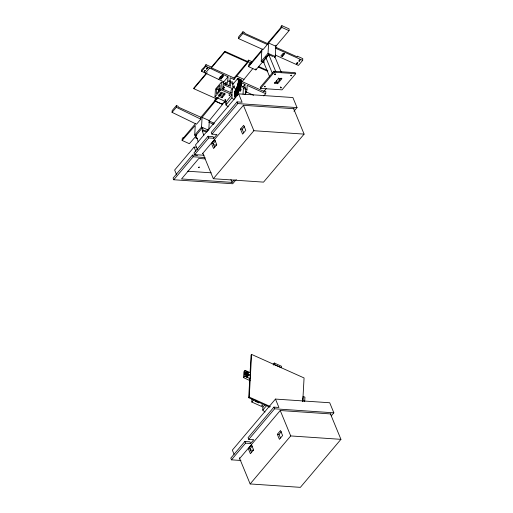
<?xml version="1.0" encoding="UTF-8"?>
<svg xmlns="http://www.w3.org/2000/svg" width="513" height="513" viewBox="0 0 513 513"><rect width="100%" height="100%" fill="white"/><g stroke="black" fill="none" stroke-linecap="round" stroke-linejoin="round"><path stroke-width="0.77" d="M207.374 129.686L207.496 131.245L202.859 130.013L202.667 127.577L202.026 128.333M234.467 92.411L237.359 93.712L239.969 88.807L236.897 87.242L238.507 82.664L241.399 83.965L239.789 88.544M238.417 81.644C237.538 78.88 241.533 82.311 241.514 83.119L238.417 81.644L238.237 82.067L239.686 82.721M172.067 112.353L172.163 110.59L176.434 105.537L178.242 106.351L178.203 107.082L200.891 117.259L200.788 119.17L196.517 124.223L172.067 112.353L176.337 107.3L176.434 105.537M196.184 135.894L189.355 143.691L182.115 140.447L182.211 138.683L183.282 137.42L183.237 138.157L195.594 123.53M216.428 98.829L193.837 88.698L193.876 87.96L206.258 73.308M196.165 135.804L194.716 135.156L195.254 125.448L182.115 140.447M223.674 83.215L223.751 81.843L201.628 71.32L201.718 69.704L204.245 67.254L205.989 64.644L211.414 67.081L211.375 67.819L234.063 77.995L233.979 79.464L230.19 77.764L229.965 81.881A4.207 1.398 -65.9 0 1 228.651 85.883M204.411 71.871L205.476 70.608L205.117 70.441L204.046 71.705L204.411 71.871L204.469 70.781M194.716 135.156L201.545 127.07L202.084 117.362L215.287 101.183L215.383 99.419L217.441 97.669M201.628 71.32L205.899 66.267L205.989 64.644M206.758 69.088L207.823 67.825L207.464 67.665L206.393 68.928L206.758 69.088L206.816 67.998M208.823 129.571L209.323 120.606L222.527 104.428L222.591 103.203M228.189 106.826L225.932 104.915L226.105 101.811L214.992 96.829L215.415 89.249L221.392 82.176L230.517 86.274L230.722 82.638A5.88 1.956 -65.9 0 0 229.523 80.797M225.701 100.676L222.533 104.28L215.293 101.035L215.383 99.419L214.319 100.683L214.274 101.414L200.891 117.259M216.717 89.082L216.46 93.719L219.667 89.929L219.923 85.293L216.717 89.082L219.974 90.544M218.442 91.436L218.525 89.89L219.897 88.268M219.564 78.399L221.013 79.047L221.09 77.578M220.622 76.437L219.686 77.546L221.135 78.194L222.571 75.943M214.992 96.829L220.968 89.756L221.392 82.176M222.065 97.739L225.265 93.95L221.392 92.205L218.192 96.002L222.065 97.739L222.148 96.264L224.893 93.013M211.375 67.934L224.79 52.057L224.829 51.319L248.151 61.778M226.483 84.908A4.207 1.398 -65.8 0 0 227.791 80.913L228.022 76.79L205.899 66.267M230.863 93.366L231.03 90.275L232.421 88.634L223.117 84.459L222.86 89.095L232.165 93.27L232.421 88.634M225.932 104.915L231.908 97.842L232.081 94.738L220.968 89.756M231.543 81.836A5.88 1.949 -65.8 0 1 232.889 83.613L232.69 87.242L235.396 88.46L234.858 98.169M238.564 38.59L238.667 36.821L242.931 31.768L244.746 32.582L244.701 33.319L267.388 43.49L267.337 44.522L263.066 49.575L238.564 38.59L242.835 33.537L242.931 31.768M243.04 94.289L243.367 88.313L245.541 89.281L245.252 94.514M244.823 87.845L245.009 84.408L241.219 82.708L252.781 68.614M244.996 94.539A4.207 1.398 -65.9 0 0 246.952 89.506L247.183 85.382L265.715 93.699L263.817 95.944M233.979 79.464L248.465 61.772L248.555 60.149L252.172 61.772M262.945 61.534L255.852 69.928L248.613 66.684L248.709 64.914L249.78 63.65L249.735 64.388L262.694 49.049M255.852 69.928L255.916 68.748M250.222 380.755L243.585 377.619L243.906 371.739L245.079 370.348L250.511 372.778L250.184 378.665L249.651 379.299M264.112 62.689L261.213 61.393L261.842 50.062M244.951 372.701L244.457 374.381L244.887 373.881L249.228 375.824L249.292 374.65L244.951 372.701L245.079 370.348M243.585 377.619L244.759 376.234L244.887 373.881M245.849 373.432L246.317 371.502L248.125 372.316L247.657 374.24L248.125 372.316M246.394 376.991L246.477 375.522L245.753 375.195M246.573 373.753L246.657 372.284L245.932 371.957L246.317 371.502M246.759 377.151L246.836 375.683L247.561 376.003L247.478 377.478L247.946 375.554L246.137 374.74L246.054 376.209L247.862 377.023M246.933 373.919L247.016 372.444L247.741 372.771M266.157 56.545L266.074 58.072L272.48 73.609M269.838 407.2L248.709 397.722L249.799 377.966M250.107 372.438L251.062 355.054L251.601 354.425L304.068 377.953L302.76 401.66M265.715 93.699L265.837 91.487L264.028 90.679L263.99 91.41L242.008 81.554M261.213 61.393L268.049 53.307L268.671 41.976M248.709 397.722L249.241 397.088L251.601 354.425M265.016 412.042L262.759 410.137L262.932 407.033L251.819 402.051L251.986 399.018M274.308 57.706L275.282 56.552L275.911 45.221M281.784 27.413L281.881 25.65L289.12 28.895L289.024 30.658L275.853 46.253L268.613 43.009L281.784 27.413L289.024 30.658M282.297 56.635L284.644 53.852L283.202 53.205L280.855 55.981L282.297 56.635L282.355 55.603L284.234 53.378M274.218 364.506L274.301 363.037L281.534 366.282L281.457 367.75L274.218 364.506L273.685 365.134M296.854 64.029L297.925 62.766L297.559 62.605L296.495 63.868L296.854 64.029L296.924 62.798M299.201 61.252L300.272 59.989L299.906 59.829L298.842 61.092L299.201 61.252L299.271 60.015M275.346 55.083L298.419 65.427L302.689 60.374L302.785 58.61L297.354 56.173L297.316 56.911L276.045 47.376M302.426 399.948L302.51 398.479M302.837 401.525L303.125 396.376L304.934 397.19L304.69 401.602M241.399 83.965L241.046 84.132L241.514 83.119M234.633 93.507C237.186 95.944 238.224 92.616 235.005 92.481M238.237 82.067C239.295 81.266 237.5 83.273 238.507 82.664M234.8 94.52C236.153 96.521 236.442 93.841 236.807 94.482M235.159 96.277L236.153 94.758L236.249 95.168M237.609 78.816L241.187 80.201L240.911 81.067L241.334 80.522L237.57 79.162L237.609 78.816L239.783 79.791M240.552 79.951L240.392 80.413M237.731 78.899C238.455 77.752 237.282 80.451 238.244 78.816L241.187 80.201M240.777 80.342L240.879 79.81L237.987 78.508M234.941 96.123L234.64 96.681M241.123 81.907L241.476 81.035L238.577 79.739L238.16 80.214L238.244 78.816M238.045 92.103L235.153 90.807L236.166 89.499L236.897 87.242M241.334 80.522L241.02 81.387M238.244 80.753L238.577 79.739M241.565 82.343C241.277 82.728 240.988 79.829 238.378 80.336M240.623 80.195L240.879 79.81M240.879 80.464L241.136 80.111M205.431 73.026L209.695 67.972M210.901 67.812L224.829 51.319M193.837 88.698L207.252 72.82M218.602 79.534L222.873 74.481M221.135 78.194L223.482 75.417M221.013 79.047L223.36 76.27L221.911 75.616M223.751 81.843L228.022 76.79M222.418 88.64L223.79 87.011M222.796 89.57L224.623 87.402L223.174 86.755M248.555 60.149L247.49 61.413L247.446 62.15L234.063 77.995M219.5 95.232L221.045 93.404M281.881 25.65L280.816 26.913L280.778 27.651L267.388 43.49M232.806 84.401L237.66 78.656M248.613 66.684L261.784 51.088M196.383 134.893L201.975 128.276M196.479 134.9L195.838 135.663L196.03 138.1L197.576 138.51M226.105 101.811L232.081 94.738M196.03 138.1L196.665 137.343L198.268 141.928M203.821 135.361L202.218 130.777L202.859 130.013M242.643 87.216L245.009 84.408M293.949 111.244L297.033 107.595L292.885 97.534L238.641 93.86L195.524 144.897L197.543 149.79M196.447 147.205L194.068 147.045L174.644 170.04L176.658 174.927M194.651 154.618L208.74 137.939L213.761 138.279L213.068 136.605L208.047 136.266L193.959 152.938L194.651 154.618L204.129 155.259M238.641 93.86L242.098 102.241L237.077 101.901L211.247 132.469L211.94 134.149L216.961 134.489L213.761 138.279M197.524 155.426L192.497 155.086L173.073 178.082L173.766 179.755L232.697 183.75L236.275 179.518M211.94 134.149L237.769 103.575L297.033 107.595M173.766 179.755L193.189 156.76L205.136 157.574M202.411 153.804L243.399 105.293L294.289 108.743M211.497 143.467L214.703 139.677L216.775 144.711L213.575 148.501L211.497 143.467L213.171 143.582L215.46 140.876M273.846 71.224L260.187 87.396L260.598 88.403L282.028 89.852L295.693 73.686L295.276 72.679L273.846 71.224L274.263 72.23L260.598 88.403M263.842 91.461L266.427 88.409M281.111 78.13L277.27 82.676L274.59 82.497M277.687 83.683L281.951 78.63L278.604 78.399L274.34 83.452L277.687 83.683L276.372 80.496M240.507 129.084L243.707 125.294L245.785 130.328L242.578 134.117L240.507 129.084L242.181 129.199L244.47 126.493M202.808 153.214L213.325 178.723L253.884 130.712L304.106 134.117L293.59 108.609M205.136 158.908L198.82 158.479L181.531 178.947L232.088 182.378L234.12 179.967M304.106 134.117L263.547 182.128L213.325 178.723M246.048 376.619L246.836 375.683M247.561 376.003L247.946 375.554M249.292 374.65L248.869 375.15L244.528 373.207M273.128 364.422L274.301 363.037M251.819 402.051L253.813 399.691M255.929 400.134L255.019 401.217L258.892 402.955M262.932 407.033L264.926 404.674M262.759 410.137L266.747 405.417M331.289 415.857L333.854 412.818L329.712 402.756L275.468 399.076L232.351 450.119L234.075 454.313M231.472 459.834L245.56 443.161L250.588 443.501L249.895 441.821L244.874 441.481L230.786 458.16L231.472 459.834L240.956 460.482M275.468 399.076L278.925 407.463L273.904 407.117L248.074 437.692L248.767 439.372L253.788 439.712L250.588 443.501M248.767 439.372L274.596 408.797L333.854 412.818M239.238 459.026L280.22 410.515L331.116 413.965M248.324 448.689L251.524 444.899L253.602 449.927L250.395 453.716L248.324 448.689L249.998 448.804L252.287 446.098M277.334 434.306L280.534 430.516L282.605 435.543L279.405 439.333L277.334 434.306L279.008 434.421L281.297 431.715M239.334 457.705L250.152 483.945L290.711 435.935L340.933 439.34L330.417 413.831M340.933 439.34L300.374 487.35L250.152 483.945M215.293 101.035L218.461 97.432M220.051 95.63L221.635 93.828M241.476 81.035L241.219 81.31L238.321 80.009M241.552 81.644L238.404 80.573M275.09 73.648L274.731 73.789M280.682 86.973L280.322 87.024M274.263 72.23L295.693 73.686M213.37 144.801L216.55 145.012M187.553 171.207L211.253 172.817M250.197 450.023L253.377 450.234M202.218 130.777L206.854 132.008M242.835 33.537L267.337 44.522M275.295 48.094L302.689 60.374M268.049 53.307L275.282 56.552M273.256 56.648L268.479 54.506L262.88 61.13L264.246 61.74M248.465 61.772L251.364 63.067M258.353 66.357L267.824 70.602M224.79 52.057L247.381 62.188M258.308 67.094L267.786 71.339M236.782 76.155L244.015 79.4M238.051 78.572L240.943 79.874M238.481 79.342L241.373 80.637M238.109 79.374L241.001 80.676M238.269 79.804L241.501 81.176M238.667 80.509L241.559 81.804M238.43 80.945L241.322 82.247M238.66 81.227L241.559 82.522M238.269 81.208L241.322 82.522M238.25 81.881L241.495 83.318M238.34 82.407L241.238 83.709M238.179 82.625L241.072 83.927M238.468 82.875L241.36 84.177M238.872 83.157L240.321 83.805M238.212 83.234L241.104 84.536M238.045 83.427L241.225 84.869M238.141 83.587L241.033 84.889M238 83.645L241.174 85.087M238.019 84.113L240.911 85.408M237.859 84.279L240.751 85.575M238.096 84.517L240.988 85.812M237.801 84.504L240.821 85.78M238.032 84.748L240.924 86.049M237.775 85.03L240.668 86.325M237.615 85.164L240.514 86.466M227.791 80.907L229.965 81.881M245.509 88.852L246.952 89.506M237.545 85.402L240.7 86.793M230.722 82.638L232.889 83.613M237.724 85.735L240.623 87.037M237.474 85.972L240.373 87.268M237.327 86.075L240.219 87.377M237.243 86.319L240.238 87.659M237.461 86.498L240.36 87.8M237.372 86.742L240.27 88.037M237.134 86.928L240.026 88.223M236.993 86.998L239.885 88.3M236.974 87.319L239.872 88.621M237.07 87.511L239.969 88.807M236.974 87.749L239.866 89.05M245.765 91.718L253.608 95.232M236.743 87.883L239.635 89.185M236.615 87.928L239.507 89.224M236.506 88.165L239.468 89.576M236.64 88.512L239.533 89.813M236.531 88.749L239.424 90.051M236.198 88.839L239.212 90.134M236.083 89.076L238.981 90.378M236.127 89.217L239.026 90.512M236.166 89.499L239.064 90.795M236.051 89.73L238.943 91.032M235.749 89.73L238.75 91.058M235.627 89.961L238.526 91.256M235.659 90.128L238.551 91.429M235.666 90.455L238.564 91.75M235.281 90.589L238.436 91.974M235.166 91L238.058 92.302M235.14 91.365L238.038 92.661M234.858 91.494L237.904 92.872M234.659 91.603L237.551 92.904M234.646 91.827L237.545 93.122M234.595 92.218L237.493 93.513M235.063 92.603L237.359 93.712M234.845 92.911L237.019 93.885M234.768 93.328L236.935 94.302M235.255 93.648L236.705 94.296M235.044 93.924L236.487 94.572M234.935 94.366L236.378 95.014M234.512 94.533L235.961 95.181M234.377 94.988L235.826 95.636M218.609 88.422L220.058 89.07M220 92.821L224.296 94.745M218.916 94.815L222.148 96.264M223.713 102.093L226.631 103.402M215.287 101.183L222.527 104.428M202.084 117.362L209.323 120.606M208.836 120.824L214.511 123.364M208.765 122.145L213.754 124.383M201.545 127.07L208.785 130.315M246.234 372.977L248.042 373.785M244.759 376.234L250.184 378.665M249.241 397.088L270.377 406.565M176.337 107.3L200.788 119.17M231.908 97.842L234.165 99.746M274.59 56.09L281.227 72.179M278.508 77.97L279.405 80.15M275.866 71.807L268.85 54.788L263.297 61.355L269.703 76.892M243.367 105.203L253.884 130.712M237.077 101.901L237.769 103.575M242.181 129.199L243.662 132.79M230.933 179.582L232.088 182.378M213.171 143.582L214.652 147.173M208.047 136.266L208.74 137.939M194.068 147.045L195.793 151.232M192.497 155.086L193.189 156.76M280.194 410.426L290.711 435.935M273.904 407.117L274.596 408.797M279.008 434.421L280.489 438.012M249.998 448.804L251.479 452.395M244.874 441.481L245.56 443.161M225.002 84.421A1.302 0.43 -65.8 0 1 225.611 82.651A1.302 0.43 -65.8 0 1 226.323 82.612A1.302 0.43 -65.8 0 1 225.566 84.395M223.931 87.268A4.207 1.398 -65.8 0 1 223.521 86.389M233.171 87.576A1.302 0.43 -65.8 0 1 233.973 86.03A1.302 0.43 -65.8 0 1 234.441 86.408A1.302 0.43 -65.8 0 1 233.723 88.018M239.321 89.628A5.88 1.943 -66 0 1 243.354 88.332M237.416 95.38A5.88 1.943 -66 0 1 239.148 89.942M244.342 87.447A5.88 1.949 -65.8 0 1 245.541 89.288M224.97 99.868C225.579 101.196 226.316 98.971 224.97 99.868M229.067 95.02C229.677 96.348 230.414 94.123 229.067 95.02M261.797 405.09C262.399 406.418 263.143 404.193 261.797 405.09M198.473 167.398C199.506 168.469 199.993 165.911 198.473 167.398M264.407 86.646C265.439 87.717 265.926 85.158 264.407 86.646M274.654 74.52C275.686 75.591 276.174 73.032 274.654 74.52M280.483 87.736C281.509 88.807 281.996 86.248 280.483 87.736M290.73 75.61C291.756 76.681 292.243 74.122 290.73 75.61M240.546 90.839A1.302 0.43 -65.8 0 0 241.014 88.896A1.302 0.43 -65.8 0 0 239.872 90.512A1.302 0.43 -65.8 0 0 240.546 90.839"/></g></svg>
